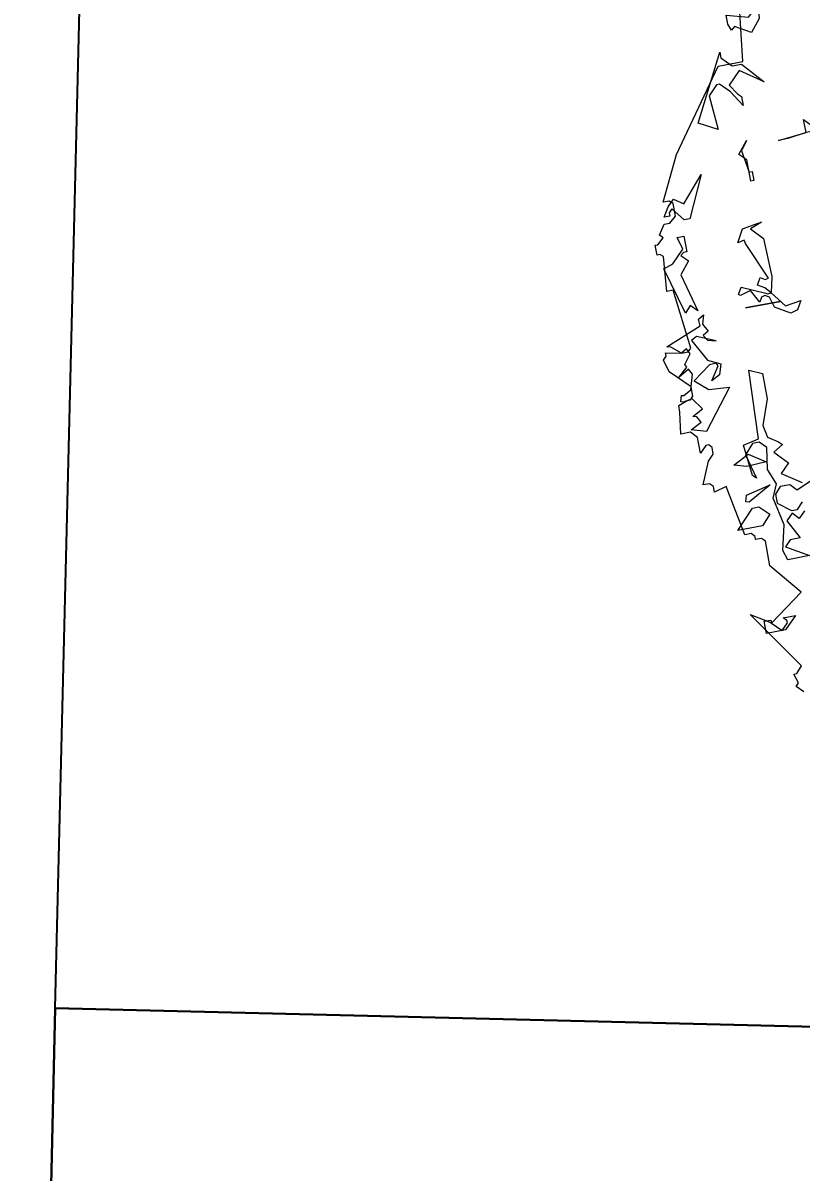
# Model space of a CAD drawing. Header units: millimetres. Extents: x 1418 to 1811, y 1796 to 1956.
# Drawn here: x 1464.27 to 1464.845, y 1881.085 to 1881.935 of the extents above; entities that cross this region are included whole.
import ezdxf

# ---------------------------------------------------------------- set-up
doc = ezdxf.new("R2010")
doc.units = ezdxf.units.MM
for name, color, linetype, lineweight in [('ARBRE', 251, 'Continuous', 13), ('PA6_TEXTO', 3, 'Continuous', 18), ('pisoexterno_ultrafino', 9, 'Continuous', 30)]:
    doc.layers.add(name, color=color, linetype=linetype, lineweight=lineweight)
doc.layers.add('VEGETAIS', color=3, linetype='Continuous')
doc.styles.add('200 Médio', font='arial.ttf', dxfattribs={"height": 0.75})
doc.styles.add('ARIAL', font='ARIAL', dxfattribs={"height": 0.2})
doc.dimstyles.new('AQ250', dxfattribs={"dimscale": 10, "dimtxt": 0.05, "dimasz": 0.03, "dimexe": 0.03, "dimexo": 0.025, "dimgap": 0.025, "dimtad": 1, "dimzin": 0, "dimdsep": 46, "dimtxsty": 'ARIAL', "dimblk": 'ARCHTICK', "dimcen": 0.09, "dimdle": 0.03, "dimclrt": 7, "dimadec": 0, "dimazin": 0, "dimtfac": 1, "dimtix": 1, "dimtmove": 2, "dimatfit": 3, "dimldrblk": 'OPEN90', "dimfxl": 1, "dimtvp": 1, "dimtolj": 1, "dimtzin": 0, "dimarcsym": 0})

# ---------------------------------------------------------------- blocks, each defined once
blk = doc.blocks.new('_ArchTick')
at = {"color": 0, "linetype": 'ByBlock', "const_width": 0.15}
blk.add_lwpolyline([(-0.5, -0.5), (0.5, 0.5)], dxfattribs=at)
blk = doc.blocks.new('*D5')
at = {"layer": 'Defpoints', "color": 0, "transparency": 16777216}
for p in [(1462.05402, 1891.90104), (1464.44773, 1891.83091), (1462.00871, 1808.57911)]:
    blk.add_point(p, dxfattribs=at)
at = {"layer": 'PA6_TEXTO', "color": 0, "lineweight": -2, "transparency": 16777216}
for p, q in [((1459.60621, 1808.34937), (1462.0628, 1892.20091)), ((1464.19784, 1891.83823), (1461.75415, 1891.90982)), ((1461.75881, 1808.58643), (1459.31512, 1808.65803))]:
    blk.add_line(p, q, dxfattribs=at)
at = {"layer": 'PA6_TEXTO', "color": 0, "lineweight": -2, "transparency": 16777216, "xscale": 0.3, "yscale": 0.3, "zscale": 0.3}
for p, rotation in [((1462.05402, 1891.90104), 88.32188908293921), ((1459.61499, 1808.64924), 268.3218890829392)]:
    blk.add_blockref('_ArchTick', p, dxfattribs=dict(at, rotation=rotation))
at = {"layer": 'PA6_TEXTO', "color": 7, "transparency": 16777216, "insert": (1461.46742, 1850.2566), "char_height": 0.75, "attachment_point": 5, "rotation": 268.32189, "style": '200 Médio'}
blk.add_mtext('\\A1;83.29', dxfattribs=at)
blk = doc.blocks.new('_Open90')
at = {"color": 0, "linetype": 'ByBlock', "lineweight": -2}
for p, q in [((-0.5, 0.5), (0, 0)), ((0, 0), (-1, 0)), ((0, 0), (-0.5, -0.5))]:
    blk.add_line(p, q, dxfattribs=at)
blk = doc.blocks.new('WMF26', base_point=(0, 0.001))
at = {"color": 85}
blk.add_lwpolyline([(1.145, -10.001), (1.072, -9.928), (1.108, -9.892), (1.072, -9.789), (1.108, -9.789), (1.175, -9.717), (0.724, -9.055), (0.897, -9.164), (0.934, -9.193), (1.32, -8.917), (1.036, -8.567), (1.036, -8.291), (1, -8.255), (0.934, -8.255), (0.934, -8.218), (0.897, -8.181), (0.825, -8.181), (0.724, -7.621), (0.585, -7.658), (0.585, -7.592), (0.548, -7.556), (0.476, -7.556), (0.585, -7.308), (0.65, -7.243), (0.65, -7.17), (0.621, -7.133), (0.585, -7.133), (0.512, -7.206), (0.512, -7.032), (0.446, -6.959), (0.338, -6.959), (0.374, -6.719), (0.374, -6.646), (0.476, -6.61), (0.512, -6.61), (0.548, -6.573), (0.548, -6.471), (0.338, -6.26), (0.301, -6.122), (0.338, -6.085), (0.338, -6.049), (0.512, -6.085), (0.585, -6.085), (0.621, -6.049), (0.548, -5.387), (0.476, -5.387), (0.512, -5.002), (0.476, -4.972), (0.446, -4.972), (0.446, -4.863), (0.476, -4.863), (0.548, -4.797), (0.512, -4.761), (0.585, -4.652), (0.65, -4.652), (0.724, -4.587), (0.724, -4.448), (0.687, -4.412), (0.621, -4.412), (0.861, -3.924), (1.494, -3.051), (1.771, -3.051), (1.843, -2.454)], dxfattribs=at)
at = {"color": 63}
for points in [[(2.033, -2.618), (1.923, -2.756), (1.75, -2.654), (1.712, -2.691), (1.684, -2.618), (1.684, -2.516), (1.923, -2.582), (1.996, -2.516), (1.996, -2.379), (2.062, -2.379), (2.033, -2.618), (2.033, -2.618)], [(1.647, -3.076), (1.75, -3.076), (1.959, -3.316), (1.712, -3.143), (1.574, -3.28), (1.647, -3.39), (1.684, -3.426), (1.684, -3.527), (1.574, -3.353), (1.472, -3.251), (1.436, -3.251), (1.335, -3.353), (1.363, -3.739), (1.16, -3.63), (1.538, -2.902), (1.538, -2.967), (1.647, -3.076), (1.647, -3.076)], [(1.611, -4.262), (1.647, -4.262), (1.647, -4.364), (1.611, -4.364), (1.611, -4.125), (1.538, -4.052), (1.647, -3.913), (1.574, -4.015), (1.611, -4.262), (1.611, -4.262)], [(2.309, -3.949), (2.099, -3.978), (1.996, -3.978), (2.309, -3.949), (2.309, -3.805), (2.447, -3.949), (2.309, -3.949), (2.309, -3.949)], [(1.52, -8.043), (1.447, -8.115), (1.382, -8.043), (1.309, -8.115), (1.418, -8.327), (1.309, -8.327), (1.243, -8.393), (1.484, -8.538), (1.243, -8.538), (1.207, -8.429), (1.273, -8.152), (1.207, -7.84), (1.273, -7.694), (1.207, -7.519), (1.243, -7.279), (1.171, -7.206), (1.097, -7.206), (0.996, -7.315), (1.069, -7.592), (1.032, -7.556), (0.996, -7.206), (1.171, -7.17), (1.207, -6.405), (1.345, -6.471), (1.345, -6.755), (1.243, -7.032), (1.273, -7.17), (1.382, -7.243), (1.418, -7.279), (1.309, -7.344), (1.447, -7.491), (1.345, -7.592), (1.556, -7.73)], [(1.658, -7.73), (1.484, -7.803), (1.418, -7.73), (1.309, -7.73), (1.243, -7.803), (1.243, -7.905), (1.382, -8.014), (1.447, -8.014), (1.52, -7.942)], [(0.811, -4.648), (0.701, -4.503), (0.664, -4.54), (0.664, -4.576), (0.599, -4.576), (0.664, -4.474), (0.738, -4.401), (0.84, -4.474), (1.087, -4.19), (0.876, -4.648), (0.811, -4.648), (0.811, -4.648)], [(0.774, -4.998), (0.738, -4.998), (0.701, -5.027), (0.774, -5.1), (0.664, -5.237), (0.774, -5.659), (0.701, -5.587), (0.636, -5.659), (0.49, -5.136), (0.599, -5.1), (0.738, -4.961), (0.701, -4.823), (0.774, -4.823), (0.774, -4.998), (0.774, -4.998)], [(1.644, -5.44), (1.605, -5.613), (1.735, -5.783), (1.911, -5.757), (1.856, -5.852), (1.776, -5.874), (1.61, -5.777), (1.577, -5.658), (1.532, -5.631), (1.493, -5.642), (1.464, -5.693), (1.386, -5.547), (1.268, -5.579), (1.247, -5.567), (1.291, -5.492), (1.547, -5.606), (1.567, -5.617), (1.605, -5.613), (1.548, -5.547), (1.473, -5.503), (1.517, -5.427), (1.567, -5.456), (1.605, -5.451), (1.427, -5.026), (1.421, -4.988), (1.344, -5.005), (1.426, -4.864), (1.605, -4.833), (1.643, -4.828), (1.511, -4.88), (1.632, -5.009), (1.644, -5.44), (1.644, -5.44)], [(0.582, -6.871), (0.548, -6.807), (0.504, -6.794), (0.624, -6.729), (0.535, -6.601), (0.429, -6.618), (0.405, -6.61), (0.426, -6.542), (0.45, -6.549), (0.538, -6.501), (0.588, -6.335), (0.554, -6.272), (0.432, -6.341), (0.54, -6.246), (0.524, -6.215), (0.602, -6.111), (0.573, -6.049), (0.51, -6.083), (0.408, -5.999), (0.364, -5.986), (0.768, -5.826), (0.764, -5.75), (0.827, -5.716), (0.799, -5.813), (0.846, -5.902), (0.783, -5.936), (0.818, -5.995), (0.911, -6.023), (0.709, -5.935), (0.645, -5.969), (0.78, -6.212), (0.914, -6.279), (0.878, -6.396), (0.784, -6.447), (0.882, -6.296), (0.865, -6.264), (0.79, -6.268), (0.592, -6.41), (0.732, -6.533), (0.961, -6.549), (0.622, -6.984), (0.461, -6.936), (0.582, -6.871), (0.582, -6.871)], [(1.298, -5.725), (1.684, -5.725), (1.298, -5.725), (1.298, -5.725)], [(1.028, -7.314), (1.205, -7.435), (0.989, -7.447), (0.85, -7.405), (1.028, -7.314), (1.028, -7.314)], [(0.927, -7.754), (1.204, -7.693), (0.941, -7.835), (0.906, -7.825), (0.927, -7.754), (0.927, -7.754)]]:
    blk.add_lwpolyline(points, dxfattribs=at)
at = {"color": 106}
for points in [[(1.139, -8.009), (1.036, -8.118), (0.76, -8.118), (0.963, -7.907), (1.036, -7.907), (1.139, -8.009), (1.139, -8.009)], [(0.934, -9.193), (1.036, -9.294), (1.108, -9.222), (1.108, -9.193), (1.072, -9.157), (1.211, -9.157), (1.072, -9.294), (0.861, -9.294), (0.861, -9.157), (0.934, -9.157), (0.934, -9.193), (0.934, -9.193)]]:
    blk.add_lwpolyline(points, dxfattribs=at)
blk = doc.blocks.new('T2_02')
at = {"xscale": 0.3499999999999943, "yscale": 0.3499999999999943, "zscale": 0.3499999999999943}
blk.add_blockref('WMF26', (-2.2399, 1.997), dxfattribs=at)

msp = doc.modelspace()

# ---------------------------------------------------------------- linework, layer by layer
at = {"layer": 'pisoexterno_ultrafino'}
for p, q in [((1464.29371, 1881.20648), (1463.49197, 1848.26795)), ((1465.95932, 1881.16594), (1464.29371, 1881.20648))]:
    msp.add_line(p, q, dxfattribs=at)
at = {"layer": 'VEGETAIS'}
for p, q in [((1464.29371, 1881.20648), (1464.5457, 1891.55947)), ((1465.95932, 1881.16594), (1464.29371, 1881.20648))]:
    msp.add_line(p, q, dxfattribs=at)

# ---------------------------------------------------------------- block references
at = {"layer": 'ARBRE', "xscale": 0.1918409178794672, "yscale": 0.1918409178794672, "zscale": 0.1918409178794672, "rotation": 10.65514725593884}
msp.add_blockref('T2_02', (1465.14086, 1881.78933), dxfattribs=at)

# ---------------------------------------------------------------- dimensions: what is measured, and where the dimension line sits
at = {"layer": 'PA6_TEXTO'}
dim = msp.add_aligned_dim(p1=(1462.00871, 1808.57911), p2=(1464.44773, 1891.83091), distance=2.39474, dimstyle='AQ250', override={"dimtxsty": '200 Médio'}, dxfattribs=at)
dim.commit()
dim.dimension.update_dxf_attribs({"geometry": '*D5', "text_midpoint": (1461.46742, 1850.2566)})

doc.saveas('drawing.dxf')
